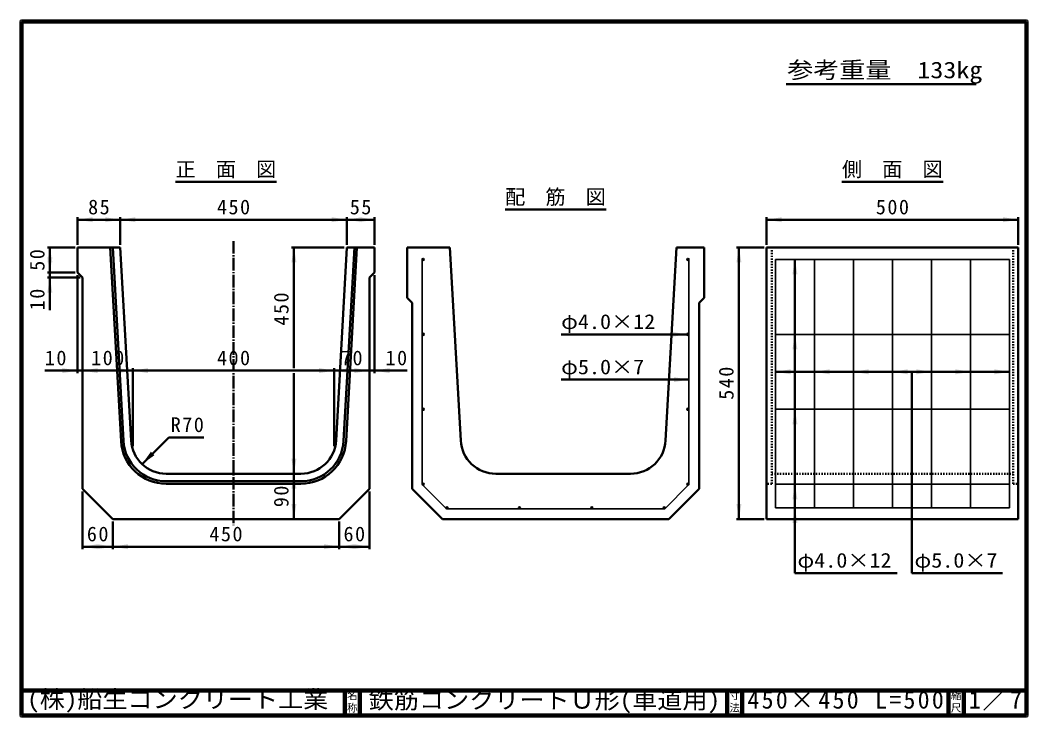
# Model space of a CAD drawing. Units: millimetres, scale not verified, with parts at other scales. Extents: x 100 to 4105, y 100 to 2870.
import ezdxf
from ezdxf.enums import TextEntityAlignment as Align

# ---------------------------------------------------------------- set-up
doc = ezdxf.new("R2010")
doc.units = ezdxf.units.MM
doc.header["$LTSCALE"] = 5
doc.linetypes.add('USER1', pattern=[13.4, 10, -1.2, 1, -1.2])
doc.linetypes.add('USER2', pattern=[2.2, 1, -1.2])
doc.layers.add('V-nasSTD', color=7, linetype='Continuous', lineweight=50)
doc.styles.add('ＭＳ ゴシック', font='')
doc.styles.get('ＭＳ ゴシック').set_extended_font_data('MS Gothic')

msp = doc.modelspace()

# ---------------------------------------------------------------- hatches: boundary and pattern name
at = {"layer": 'V-nasSTD'}
for points in [[(388.142, 2086.597), (328.142, 2076.597), (388.142, 2066.597)], [(438.142, 2066.597), (498.142, 2076.597), (438.142, 2086.597)], [(558.142, 2086.597), (498.142, 2076.597), (558.142, 2066.597)], [(1338.142, 2066.597), (1398.142, 2076.597), (1338.142, 2086.597)], [(1458.142, 2086.597), (1398.142, 2076.597), (1458.142, 2066.597)], [(1448.142, 2066.597), (1508.142, 2076.597), (1448.142, 2086.597)], [(3126.858, 2086.597), (3066.858, 2076.597), (3126.858, 2066.597)], [(4006.858, 2066.597), (4066.858, 2076.597), (4006.858, 2086.597)], [(228.142, 1906.597), (218.142, 1966.597), (208.142, 1906.597)], [(1198.142, 1906.597), (1188.142, 1966.597), (1178.142, 1906.597)], [(2966.858, 1906.597), (2956.858, 1966.597), (2946.858, 1906.597)], [(208.142, 1926.597), (218.142, 1866.597), (228.142, 1926.597)], [(1698.142, 1918.821, 1), (1706.142, 1918.821, 1)], [(2758.142, 1918.821, 1), (2750.142, 1918.821, 1)], [(3189.358, 1858.821), (3179.358, 1918.821), (3169.358, 1858.821)], [(228.142, 1786.597), (218.142, 1846.597), (208.142, 1786.597)], [(1706.142, 1620.821, 1), (1698.142, 1620.821, 1)], [(2690.144, 1630.71), (2750.144, 1620.71), (2690.144, 1610.71)], [(2758.142, 1620.821, 1), (2750.142, 1620.821, 1)], [(3189.358, 1560.821), (3179.358, 1620.821), (3169.358, 1560.821)], [(268.142, 1466.597), (328.142, 1476.597), (268.142, 1486.597)], [(408.142, 1486.597), (348.142, 1476.597), (408.142, 1466.597)], [(488.142, 1466.597), (548.142, 1476.597), (488.142, 1486.597)], [(608.142, 1486.597), (548.142, 1476.597), (608.142, 1466.597)], [(1288.142, 1466.597), (1348.142, 1476.597), (1288.142, 1486.597)], [(1408.142, 1486.597), (1348.142, 1476.597), (1408.142, 1466.597)], [(1428.142, 1466.597), (1488.142, 1476.597), (1428.142, 1486.597)], [(1568.142, 1466.597), (1508.142, 1476.597), (1568.142, 1486.597)], [(2698.142, 1450.71), (2758.142, 1440.71), (2698.142, 1430.71)], [(3161.858, 1481.821), (3101.858, 1471.821), (3161.858, 1461.821)], [(3316.858, 1481.821), (3256.858, 1471.821), (3316.858, 1461.821)], [(3471.858, 1481.821), (3411.858, 1471.821), (3471.858, 1461.821)], [(3626.858, 1481.821), (3566.858, 1471.821), (3626.858, 1461.821)], [(3661.858, 1461.821), (3721.858, 1471.821), (3661.858, 1481.821)], [(3816.858, 1461.821), (3876.858, 1471.821), (3816.858, 1481.821)], [(3971.858, 1461.821), (4031.858, 1471.821), (3971.858, 1481.821)], [(1706.142, 1322.821, 1), (1698.142, 1322.821, 1)], [(2758.142, 1322.821, 1), (2750.142, 1322.821, 1)], [(3189.358, 1262.821), (3179.358, 1322.821), (3169.358, 1262.821)], [(619.725, 1154.391), (584.37, 1104.893), (633.868, 1140.249)], [(1178.142, 1126.597), (1188.142, 1066.597), (1198.142, 1126.597)], [(1198.142, 1006.597), (1188.142, 1066.597), (1178.142, 1006.597)], [(1698.446, 1023.291, 0.10301), (1699.364, 1021.943, 0.90228), (1705.448, 1027.073, 0.90228)], [(2757.02, 1022.043, 0.09408), (2757.838, 1023.291, 0.91034), (2750.797, 1027.014, 0.91034)], [(3189.358, 964.821), (3179.358, 1024.821), (3169.358, 964.821)], [(1178.142, 946.597), (1188.142, 886.597), (1198.142, 946.597)], [(1793.573, 927.734, 0.09543), (1794.837, 926.901, 0.09847), (1796.367, 926.597, 0.82324), (1797.875, 934.302, 0.82324)], [(2084.217, 926.597, 1), (2084.217, 934.597, 1)], [(2372.067, 926.597, 1), (2372.067, 934.597, 1)], [(2659.917, 926.597, 0.09847), (2661.448, 926.901, 0.1016), (2662.78, 927.803, 0.81813), (2658.364, 934.283, 0.81813)], [(2946.858, 946.597), (2956.858, 886.597), (2966.858, 946.597)], [(3189.358, 870.597), (3179.358, 930.597), (3169.358, 870.597)], [(408.142, 766.597), (348.142, 776.597), (408.142, 786.597)], [(408.142, 786.597), (468.142, 776.597), (408.142, 766.597)], [(528.142, 786.597), (468.142, 776.597), (528.142, 766.597)], [(1308.142, 766.597), (1368.142, 776.597), (1308.142, 786.597)], [(1428.142, 786.597), (1368.142, 776.597), (1428.142, 766.597)], [(1428.142, 766.597), (1488.142, 776.597), (1428.142, 786.597)]]:
    msp.add_hatch(color=256, dxfattribs=at).paths.add_polyline_path(points)

# ---------------------------------------------------------------- linework, layer by layer
at = {"layer": 'V-nasSTD', "lineweight": 100}
for p, q in [((105, 2865), (105, 105)), ((4100, 2865), (105, 2865)), ((4100, 105), (4100, 2865)), ((105, 205), (4100, 205)), ((1390, 205), (1390, 105)), ((1450, 205), (1450, 105)), ((1450, 205), (2910, 205)), ((2910, 205), (2910, 105)), ((2970, 205), (2970, 105)), ((3790, 205), (3790, 105)), ((3850, 205), (3850, 105)), ((105, 105), (4100, 105))]:
    msp.add_line(p, q, dxfattribs=at)
at = {"layer": 'V-nasSTD'}
for p, q in [((3144.5, 2615), (3900, 2615)), ((717.138, 2226.597), (1119.146, 2226.597)), ((3365.854, 2226.597), (3767.862, 2226.597)), ((328.142, 2086.597), (328.142, 1976.597)), ((498.142, 2086.597), (498.142, 1976.597)), ((1398.142, 2086.597), (1398.142, 1976.597)), ((1508.142, 2086.597), (1508.142, 1976.597)), ((2027.138, 2116.597), (2429.146, 2116.597)), ((3066.858, 2086.597), (3066.858, 1976.597)), ((4066.858, 2086.597), (4066.858, 1976.597)), ((498.142, 2076.597), (328.142, 2076.597)), ((1398.142, 2076.597), (498.142, 2076.597)), ((1508.142, 2076.597), (1398.142, 2076.597)), ((4066.858, 2076.597), (3066.858, 2076.597)), ((318.142, 1966.597), (208.142, 1966.597)), ((218.142, 1966.597), (218.142, 1866.597)), ((328.142, 1966.597), (328.142, 1866.597)), ((498.142, 1966.597), (328.142, 1966.597)), ((458.08, 1966.597), (500.857, 1196.612)), ((468.096, 1966.597), (510.842, 1197.167)), ((498.142, 1966.597), (540.796, 1198.831)), ((1178.142, 1966.597), (1388.142, 1966.597)), ((1188.142, 1486.597), (1188.142, 1966.597)), ((1355.489, 1198.831), (1398.142, 1966.597)), ((1385.442, 1197.167), (1428.188, 1966.597)), ((1395.427, 1196.612), (1438.204, 1966.597)), ((1508.142, 1966.597), (1398.142, 1966.597)), ((1508.142, 1866.597), (1508.142, 1966.597)), ((1638.142, 1966.597), (1638.142, 1766.597)), ((1808.142, 1966.597), (1638.142, 1966.597)), ((1808.142, 1966.597), (1850.796, 1198.831)), ((2665.489, 1198.831), (2708.142, 1966.597)), ((2818.142, 1966.597), (2708.142, 1966.597)), ((2818.142, 1766.597), (2818.142, 1966.597)), ((3056.858, 1966.597), (2946.858, 1966.597)), ((2956.858, 1966.597), (2956.858, 886.597)), ((3066.858, 1966.597), (3066.858, 886.597)), ((3066.858, 1966.597), (4066.858, 1966.597)), ((4066.858, 1966.597), (4066.858, 886.597)), ((3179.358, 1918.821), (3179.358, 671.821)), ((318.142, 1866.597), (208.142, 1866.597)), ((338.142, 1846.597), (208.142, 1846.597)), ((218.142, 1866.597), (218.142, 1846.597)), ((218.142, 1846.597), (218.142, 1716.597)), ((328.142, 1866.597), (348.142, 1846.597)), ((328.142, 1856.597), (328.142, 1466.597)), ((348.142, 1846.597), (348.142, 1006.597)), ((1488.142, 1846.597), (1508.142, 1866.597)), ((1488.142, 1846.597), (1488.142, 1006.597)), ((1508.142, 1856.597), (1508.142, 1466.597)), ((1638.142, 1766.597), (1658.142, 1746.597)), ((2798.142, 1746.597), (2818.142, 1766.597)), ((1658.142, 1746.597), (1658.142, 1006.597)), ((2798.142, 1746.597), (2798.142, 1006.597)), ((2750.144, 1620.71), (2250.144, 1620.71)), ((548.142, 1486.597), (548.142, 1176.597)), ((1348.142, 1486.597), (1348.142, 1176.597)), ((328.142, 1476.597), (198.142, 1476.597)), ((348.142, 1476.597), (328.142, 1476.597)), ((548.142, 1476.597), (348.142, 1476.597)), ((1348.142, 1476.597), (548.142, 1476.597)), ((1188.142, 1466.597), (1188.142, 1066.597)), ((1488.142, 1476.597), (1348.142, 1476.597)), ((1488.142, 1476.597), (1508.142, 1476.597)), ((1508.142, 1476.597), (1638.142, 1476.597)), ((4031.858, 1471.821), (3101.858, 1471.821)), ((3644.358, 1471.821), (3644.358, 671.821)), ((2758.142, 1440.71), (2250.144, 1440.71)), ((584.37, 1104.893), (690.436, 1210.959)), ((830.436, 1210.959), (690.436, 1210.959)), ((680.58, 1066.597), (1215.704, 1066.597)), ((1188.142, 1066.597), (1188.142, 886.597)), ((1990.58, 1066.597), (2525.704, 1066.597)), ((348.142, 1006.597), (468.142, 886.597)), ((680.58, 1036.597), (1215.704, 1036.597)), ((680.58, 1026.597), (1215.704, 1026.597)), ((1488.142, 1006.597), (1368.142, 886.597)), ((1658.142, 1006.597), (1778.142, 886.597)), ((2798.142, 1006.597), (2678.142, 886.597)), ((348.142, 996.597), (348.142, 766.597)), ((1488.142, 996.597), (1488.142, 766.597)), ((468.142, 886.597), (1368.142, 886.597)), ((1778.142, 886.597), (2678.142, 886.597)), ((3056.858, 886.597), (2946.858, 886.597)), ((3066.858, 886.597), (4066.858, 886.597)), ((468.142, 876.597), (468.142, 766.597)), ((1368.142, 876.597), (1368.142, 766.597)), ((348.142, 776.597), (468.142, 776.597)), ((1368.142, 776.597), (468.142, 776.597)), ((1488.142, 776.597), (1368.142, 776.597)), ((3179.358, 671.821), (3585.358, 671.821)), ((3644.358, 671.821), (4004.358, 671.821))]:
    msp.add_line(p, q, dxfattribs=at)
at = {"layer": 'V-nasSTD', "linetype": 'USER1'}
msp.add_line((948.142, 1991.597), (948.142, 861.597), dxfattribs=at)
at = {"layer": 'V-nasSTD', "linetype": 'USER2'}
for p, q in [((3086.858, 1966.597), (3086.858, 1026.597)), ((4046.858, 1966.597), (4046.858, 1026.597)), ((3086.858, 1066.597), (4046.858, 1066.597)), ((3086.858, 1026.597), (3066.858, 1026.597)), ((4046.858, 1026.597), (4066.858, 1026.597))]:
    msp.add_line(p, q, dxfattribs=at)
at = {"layer": 'V-nasSTD', "lineweight": 35}
for p, q in [((1698.142, 1922.821), (1698.142, 1023.165)), ((2758.142, 1023.165), (2758.142, 1922.821)), ((3101.858, 1918.821), (3101.858, 930.597)), ((4031.858, 1918.821), (3101.858, 1918.821)), ((3256.858, 1918.821), (3256.858, 930.597)), ((3411.858, 1918.821), (3411.858, 930.597)), ((3566.858, 1918.821), (3566.858, 930.597)), ((3721.858, 1918.821), (3721.858, 930.597)), ((3876.858, 1918.821), (3876.858, 930.597)), ((4031.858, 1918.821), (4031.858, 930.597)), ((4031.858, 1620.821), (3101.858, 1620.821)), ((4031.858, 1322.821), (3101.858, 1322.821)), ((1698.142, 1023.165), (1794.711, 926.597)), ((2661.574, 926.597), (2758.142, 1023.165)), ((4031.858, 1024.821), (3101.858, 1024.821)), ((1794.711, 926.597), (2661.574, 926.597)), ((4031.858, 930.597), (3101.858, 930.597))]:
    msp.add_line(p, q, dxfattribs=at)
at = {"layer": 'V-nasSTD', "lineweight": 13}
msp.add_lwpolyline([(100, 100), (100, 2870), (4105, 2870), (4105, 100)], close=True, dxfattribs=at)
at = {"layer": 'V-nasSTD', "lineweight": 35}
for centre in [(1702.142, 1918.821), (2754.142, 1918.821), (1702.142, 1620.821), (2754.142, 1620.821), (1702.142, 1322.821), (2754.142, 1322.821), (1702.142, 1024.821), (2754.142, 1024.821), (1796.367, 930.597), (2084.217, 930.597), (2372.067, 930.597), (2659.917, 930.597)]:
    msp.add_circle(centre, 4, dxfattribs=at)
at = {"layer": 'V-nasSTD'}
for centre, radius, start, end in [((680.58, 1206.597), 180, 183.17983, 270), ((680.58, 1206.597), 170, 183.17983, 270), ((680.58, 1206.597), 140, 183.17983, 270), ((1215.704, 1206.597), 140, 270, 356.82017), ((1215.704, 1206.597), 170, 270, 356.82017), ((1215.704, 1206.597), 180, 270, 356.82017), ((1990.58, 1206.597), 140, 183.17983, 270), ((2525.704, 1206.597), 140, 270, 356.82017)]:
    msp.add_arc(centre, radius, start, end, dxfattribs=at)

# ---------------------------------------------------------------- texts
at = {"layer": 'V-nasSTD', "style": 'ＭＳ ゴシック'}
for s, height, width, p in [('参考重量\u3000133kg', 65.98, 1.15, (3148.5, 2705)), ('φ4.0×12', 58.65, 1.1, (2250.144, 1700.71)), ('φ5.0×7', 58.65, 1.1, (2250.144, 1520.71)), ('φ4.0×12', 58.65, 1.1, (3189.358, 751.821)), ('φ5.0×7', 58.65, 1.1, (3654.358, 751.821)), ('(株)船生コンクリート工業', 69.65, 1.05, (127.816, 205)), ('鉄筋コンクリートＵ形(車道用)', 69.65, 1.05, (1485.463, 202.47))]:
    msp.add_text(s, height=height, dxfattribs=dict(at, width=width)).set_placement(p, align=Align.TOP_LEFT)
for s, height, p in [('正\u3000面\u3000図', 58.65, (717.638, 2306.597)), ('側\u3000面\u3000図', 58.65, (3366.354, 2306.597)), ('配\u3000筋\u3000図', 58.65, (2027.638, 2196.597)), ('名', 30.79, (1398.982, 200.999)), ('寸', 30.79, (2918.982, 200.999)), ('縮', 30.79, (3798.982, 200.999)), ('称', 30.79, (1398.976, 151.01)), ('法', 30.79, (2918.976, 151.01)), ('尺', 30.79, (3798.976, 151.01))]:
    msp.add_text(s, height=height, dxfattribs=at).set_placement(p, align=Align.TOP_LEFT)
at = {"layer": 'V-nasSTD', "attachment_point": 1, "style": 'ＭＳ ゴシック'}
for s, insert, char_height in [('\\T1.15;85', (370.142, 2156.597), 58.65), ('\\T1.15;450', (882.142, 2156.597), 58.65), ('\\T1.15;55', (1410.142, 2156.597), 58.65), ('\\T1.15;500', (3500.892, 2156.597), 58.65), ('\\T1.15;10', (198.142, 1556.597), 58.65), ('\\T1.15;100', (382.142, 1556.597), 58.65), ('\\T1.15;400', (882.142, 1556.597), 58.65), ('\\T1.15;70', (1375.142, 1556.597), 58.65), ('\\T1.15;10', (1552.142, 1556.597), 58.65), ('\\T1.15;R70', (698.436, 1290.959), 58.65), ('\\T1.15;60', (365.142, 856.597), 58.65), ('\\T1.15;450', (852.142, 856.597), 58.65), ('\\T1.15;60', (1385.142, 856.597), 58.65), ('\\T1.19;450×450\\~L=500', (2990.5, 202.508), 69.65), ('\\T1.15;1／7', (3870.5, 202.582), 69.65)]:
    msp.add_mtext(s, dxfattribs=dict(at, insert=insert, char_height=char_height))
at = {"layer": 'V-nasSTD', "char_height": 58.65, "attachment_point": 1, "rotation": 90, "style": 'ＭＳ ゴシック'}
for s, insert in [('\\T1.15;50', (138.142, 1873.597)), ('\\T1.15;10', (138.142, 1716.597)), ('\\T1.15;450', (1108.142, 1655.597)), ('\\T1.15;540', (2876.858, 1360.631)), ('\\T1.15;90', (1108.142, 933.597))]:
    msp.add_mtext(s, dxfattribs=dict(at, insert=insert))

doc.saveas('drawing.dxf')
